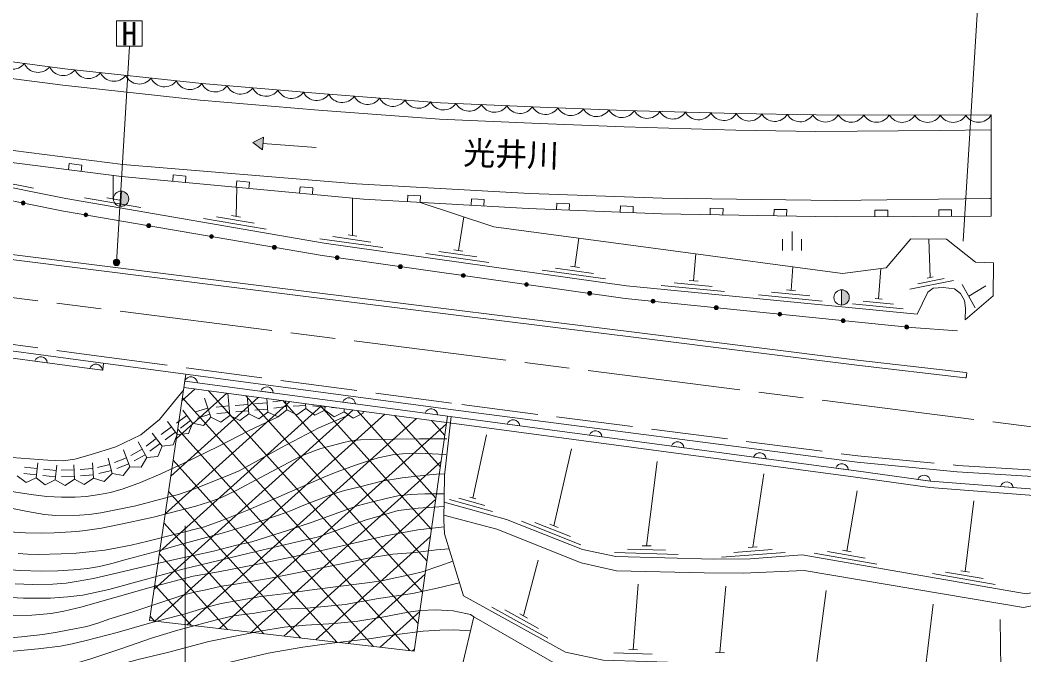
# Model space of a CAD drawing. Units: millimetres at full size, sheet at 1:1000; details may follow other scales. Extents: x 40000 to 680000, y 20000 to 380000.
# Drawn here: x 81277 to 160005, y 256938 to 306718 of the extents above; entities that cross this region are included whole.
import ezdxf
from ezdxf.enums import TextEntityAlignment as Align

# ---------------------------------------------------------------- set-up
doc = ezdxf.new("R2010")
doc.units = ezdxf.units.MM
doc.header["$LTSCALE"] = 1000
doc.linetypes.add('CHAIN', pattern=[18.5, 12, -1.5, 3.5, -1.5])
doc.linetypes.add('DASHED', pattern=[7.5, 6, -1.5])
for name, color, linetype, lineweight in [('M-BGD', 7, 'Continuous', 13), ('M-BMK', 2, 'CHAIN', 13), ('M-STR-HTXT', 7, 'Continuous', 13), ('M-STR-STRC', 7, 'Continuous', 13)]:
    doc.layers.add(name, color=color, linetype=linetype, lineweight=lineweight)
doc.layers.add('M-BMK-HTXT', color=7, linetype='Continuous')
doc.styles.add('ＭＳ ゴシック', font='')
doc.styles.get('ＭＳ ゴシック').set_extended_font_data('MS Gothic')

msp = doc.modelspace()

# ---------------------------------------------------------------- hatches: boundary and pattern name
at = {"layer": 'M-BGD'}
for points in [[(100358, 297547), (99521, 297112), (100279, 296550)], [(89164, 292105), (89227, 293303, -1)], [(81372, 292412, -1), (81667, 292353, -0.41421), (81490, 292235, -0.41421)], [(86283, 291471, -1), (86578, 291420, -0.41421), (86405, 291298, -0.41421)], [(91210, 290621, -1), (91506, 290570, -0.41421), (91332, 290448, -0.41421)], [(96137, 289772, -1), (96433, 289721, -0.41421), (96260, 289598, -0.41421)], [(101065, 288922, -1), (101360, 288871, -0.41421), (101187, 288749, -0.41421)], [(105997, 288104, -0.41421), (106166, 288231, -0.41421), (106294, 288062, -1)], [(110948, 287405, -0.41421), (111117, 287533, -0.41421), (111245, 287363, -1)], [(115899, 286707, -0.41421), (116068, 286834, -0.41421), (116196, 286665, -1)], [(120850, 286008, -0.41421), (121019, 286136, -0.41421), (121147, 285966, -1)], [(125801, 285310, -0.41421), (125970, 285437, -0.41421), (126098, 285268, -1)], [(145710, 284368), (145710, 285568, -1)], [(130761, 284690, -1), (131060, 284659, -0.41421), (130895, 284525, -0.41421)], [(135735, 284182, -1), (136034, 284152, -0.41421), (135869, 284018, -0.41421)], [(140709, 283675, -1), (141008, 283645, -0.41421), (140843, 283511, -0.41421)], [(145684, 283168, -1), (145982, 283137, -0.41421), (145818, 283003, -0.41421)], [(150658, 282660, -1), (150956, 282630, -0.41421), (150792, 282496, -0.41421)]]:
    msp.add_hatch(color=256, dxfattribs=at).paths.add_polyline_path(points)
h = msp.add_hatch(dxfattribs=at)
h.set_pattern_fill('USER', color=256, style=0, pattern_type=2)
h.set_pattern_definition([(42, (-0, -0), (-1274.694, 1415.691), []), (132, (-0, -0), (-1415.691, -1274.694), [])])
h.paths.add_polyline_path([(114739, 275166), (94125, 277912), (93584, 274242), (93604, 274217), (93567, 274127), (91433, 259635), (112177, 257243)])
at = {"layer": 'M-STR-HTXT'}
msp.add_hatch(color=256, dxfattribs=at).paths.add_polyline_path([(89063, 287836, -1), (88624, 287597, -0.41421), (88724, 287936, -0.41421)])

# ---------------------------------------------------------------- linework, layer by layer
at = {"layer": 'M-BGD'}
for p, q in [((157449, 299278), (157441, 291354)), ((99521, 297112), (100358, 297547)), ((99521, 297112), (100279, 296550)), ((100279, 296550), (100358, 297547)), ((100318, 297049), (104505, 296716)), ((85136, 295475), (85073, 294979)), ((86128, 295349), (85136, 295475)), ((86065, 294853), (86128, 295349)), ((88589, 292687), (88566, 294541)), ((93292, 294576), (93245, 294078)), ((94287, 294483), (93292, 294576)), ((94241, 293985), (94287, 294483)), ((77927, 294420), (82339, 293534)), ((98270, 294113), (98224, 293615)), ((99266, 294020), (98270, 294113)), ((99220, 293522), (99266, 294020)), ((89164, 292105), (89227, 293303)), ((98215, 291331), (98282, 293609)), ((103249, 293650), (103202, 293152)), ((104244, 293557), (103249, 293650)), ((104198, 293059), (104244, 293557)), ((111693, 292988), (111665, 292488)), ((112692, 292931), (111693, 292988)), ((112663, 292431), (112692, 292931)), ((86320, 292773), (90755, 292009)), ((88071, 292776), (89106, 292598)), ((107344, 289822), (107337, 292767)), ((116685, 292702), (116656, 292203)), ((117683, 292645), (116685, 292702)), ((117655, 292146), (117683, 292645)), ((123373, 292357), (123353, 291857)), ((124373, 292316), (123373, 292357)), ((124352, 291817), (124373, 292316)), ((128369, 292154), (128349, 291654)), ((129369, 292113), (128369, 292154)), ((129348, 291614), (129369, 292113)), ((97870, 291391), (98560, 291272)), ((135405, 291959), (135397, 291459)), ((136405, 291943), (135405, 291959)), ((136397, 291443), (136405, 291943)), ((140405, 291877), (140396, 291377)), ((141404, 291860), (140405, 291877)), ((141396, 291360), (141404, 291860)), ((149320, 291816), (148320, 291812)), ((148320, 291812), (148323, 291312)), ((149323, 291316), (149320, 291816)), ((154320, 291839), (153320, 291835)), ((153320, 291835), (153323, 291335)), ((154323, 291339), (154320, 291839)), ((95649, 291165), (100576, 290315)), ((96686, 291291), (99642, 290781)), ((115648, 288651), (116083, 291282)), ((105816, 289735), (108787, 289316)), ((106997, 289871), (107690, 289773)), ((141820, 288642), (141820, 290142)), ((104784, 289578), (109735, 288879)), ((124794, 287360), (125105, 289618)), ((141070, 288642), (141070, 289542)), ((142570, 288642), (142570, 289542)), ((152650, 286539), (152538, 289550)), ((113088, 288406), (118039, 287707)), ((114121, 288563), (117091, 288144)), ((115301, 288700), (115994, 288602)), ((134098, 286273), (134282, 288389)), ((124448, 287409), (125141, 287311)), ((141743, 285529), (141893, 287370)), ((122235, 287115), (127186, 286417)), ((123267, 287273), (126238, 286854)), ((148610, 284861), (148789, 287240)), ((152410, 286492), (152890, 286587)), ((131551, 285918), (136528, 285434)), ((132576, 286120), (135561, 285830)), ((133749, 286307), (134446, 286240)), ((151049, 285612), (154483, 286289)), ((151678, 286042), (153738, 286448)), ((155164, 285982), (156194, 284152)), ((155679, 285067), (157027, 285875)), ((139197, 285174), (144174, 284690)), ((140221, 285376), (143207, 285086)), ((141395, 285563), (142092, 285496)), ((145710, 284368), (145710, 285568)), ((146561, 284458), (150542, 284070)), ((147386, 284679), (149775, 284447)), ((148331, 284888), (148888, 284834)), ((82424, 279980), (83406, 279848)), ((87754, 279266), (87828, 279811)), ((86749, 279399), (87731, 279269)), ((155518, 279065), (155463, 278669)), ((94198, 278407), (95180, 278276)), ((97721, 275710), (97575, 277453)), ((99216, 275835), (99097, 277250)), ((100150, 277614), (101132, 277483)), ((96227, 275584), (95749, 277061)), ((97659, 276457), (96662, 276373)), ((99153, 276583), (98157, 276499)), ((100648, 276708), (99652, 276625)), ((100711, 275961), (100620, 277047)), ((101894, 276877), (101106, 276771)), ((102164, 276409), (101173, 276276)), ((102197, 276161), (102105, 276849)), ((103680, 276498), (102682, 276440)), ((103695, 276249), (103672, 276640)), ((105210, 276377), (104214, 276458)), ((105190, 276127), (105215, 276435)), ((106593, 276756), (107575, 276625)), ((94347, 275720), (93550, 275117)), ((94800, 275122), (94032, 276136)), ((95996, 276298), (95044, 275990)), ((96150, 275822), (95198, 275514)), ((96227, 275584), (95652, 274925)), ((97012, 275198), (96227, 275584)), ((97700, 275959), (96704, 275875)), ((97721, 275710), (97012, 275198)), ((98507, 275324), (97721, 275710)), ((99195, 276084), (98199, 276001)), ((99216, 275835), (98507, 275324)), ((100001, 275450), (99216, 275835)), ((100690, 276210), (99693, 276126)), ((100711, 275961), (100001, 275450)), ((101514, 275615), (100711, 275961)), ((102197, 276161), (101514, 275615)), ((102972, 275756), (102197, 276161)), ((103695, 276249), (102972, 275756)), ((104406, 275740), (103695, 276249)), ((105190, 276127), (104406, 275740)), ((105901, 275618), (105190, 276127)), ((106340, 276285), (105709, 276336)), ((106685, 276006), (105901, 275618)), ((106685, 276006), (106704, 276236)), ((107396, 275497), (106685, 276006)), ((108180, 275885), (107396, 275497)), ((108180, 275885), (108193, 276038)), ((113036, 275897), (114018, 275766)), ((93151, 274815), (92354, 274211)), ((93604, 274217), (92836, 275231)), ((94649, 275321), (93851, 274718)), ((94800, 275122), (94473, 274311)), ((95652, 274925), (94800, 275122)), ((119479, 275037), (120461, 274906)), ((92408, 273312), (91640, 274326)), ((93453, 274416), (92655, 273813)), ((93604, 274217), (93277, 273405)), ((94473, 274311), (93604, 274217)), ((116790, 269235), (117848, 274208)), ((125921, 274176), (126904, 274044)), ((91212, 272406), (90533, 273649)), ((91955, 273910), (91158, 273306)), ((92257, 273511), (91459, 272907)), ((92408, 273312), (92081, 272500)), ((93277, 273405), (92408, 273312)), ((132364, 273314), (133346, 273183)), ((89895, 271687), (89386, 273022)), ((90852, 273064), (89974, 272585)), ((91092, 272626), (90214, 272146)), ((91212, 272406), (90769, 271652)), ((92081, 272500), (91212, 272406)), ((123149, 267058), (124529, 273086)), ((138807, 272453), (139789, 272321)), ((82629, 271561), (81634, 271668)), ((82548, 270815), (82675, 271991)), ((84040, 270655), (84166, 271830)), ((85538, 270713), (85495, 271835)), ((87036, 270798), (86968, 272002)), ((88316, 271882), (87344, 271645)), ((88493, 271153), (88196, 272372)), ((89628, 272388), (88694, 272032)), ((89806, 271921), (88872, 271565)), ((89895, 271687), (89354, 271000)), ((90769, 271652), (89895, 271687)), ((130414, 265490), (131247, 272095)), ((81754, 270448), (81057, 270976)), ((82575, 271064), (81581, 271171)), ((84066, 270903), (83072, 271010)), ((84120, 271400), (83126, 271508)), ((85509, 271463), (84510, 271424)), ((85529, 270963), (84529, 270924)), ((86994, 271547), (85995, 271490)), ((87022, 271048), (86024, 270991)), ((88434, 271396), (87463, 271159)), ((88493, 271153), (87871, 270538)), ((89354, 271000), (88493, 271153)), ((138732, 265385), (139605, 271135)), ((145249, 271591), (146232, 271460)), ((82548, 270815), (81754, 270448)), ((83246, 270288), (82548, 270815)), ((84040, 270655), (83246, 270288)), ((84807, 270234), (84040, 270655)), ((85538, 270713), (84807, 270234)), ((86313, 270306), (85538, 270713)), ((87036, 270798), (86313, 270306)), ((87871, 270538), (87036, 270798)), ((151687, 270692), (152668, 270553)), ((158161, 270138), (159149, 270063)), ((116554, 269300), (117026, 269169)), ((146119, 265086), (146915, 269796)), ((114943, 269125), (118316, 268189)), ((115698, 269227), (117722, 268665)), ((155390, 263475), (156087, 269008)), ((120604, 267424), (125250, 265577)), ((121644, 267333), (124432, 266225)), ((122823, 267187), (123474, 266929)), ((130064, 265500), (130764, 265480)), ((138383, 265358), (139081, 265411)), ((127899, 264959), (132897, 264821)), ((128907, 265232), (131905, 265148)), ((136286, 264594), (141271, 264979)), ((137259, 264970), (140251, 265201)), ((143554, 264923), (148480, 264067)), ((144590, 265047), (147546, 264534)), ((145775, 265146), (146464, 265026)), ((120765, 259997), (121919, 264356)), ((152824, 263312), (157750, 262456)), ((153860, 263437), (156816, 262923)), ((155045, 263535), (155734, 263415)), ((129361, 257347), (129747, 262491)), ((136169, 257122), (136639, 262327)), ((143757, 256417), (144499, 262000)), ((118287, 260683), (122662, 258262)), ((152198, 255272), (152900, 260915)), ((119307, 260461), (121932, 259009)), ((120459, 260167), (121071, 259828)), ((158197, 255849), (158151, 259722)), ((127852, 257093), (130851, 257000)), ((129011, 257358), (129711, 257336)), ((135819, 257135), (136519, 257109))]:
    msp.add_line(p, q, dxfattribs=at)
for points in [[(157449, 299278), (153526, 299262), (143700, 299293), (137452, 299386), (128697, 299634), (122061, 299897), (114252, 300240), (104779, 300953), (95529, 301736), (84790, 302902), (76505, 303986), (72898, 304536)], [(72748, 303243), (76322, 302699), (84635, 301611), (95404, 300442), (104675, 299657), (114175, 298942), (122007, 298599), (128653, 298335), (137423, 298086), (143688, 297993), (153389, 298064), (157447, 298102)], [(72101, 297582), (89340, 295395), (107674, 293887), (121252, 293122), (131631, 292743), (145232, 292565), (157338, 292737), (157443, 292740)], [(157441, 291354), (145204, 291297), (131589, 291523), (121112, 291948), (108207, 292686), (89236, 294451), (71981, 296639)], [(71830, 295338), (84877, 292718), (105130, 289226), (128837, 285881), (151640, 283662), (152475, 285391), (152879, 285697), (153659, 285759), (154557, 285654), (155040, 285286), (155356, 284724), (155417, 284137), (155409, 283225), (157584, 285084), (157619, 287691), (156201, 287733), (153942, 289543), (151135, 289557), (149212, 287298), (145780, 286849), (118425, 290512), (112572, 292437)], [(71715, 294351), (84695, 291745), (104977, 288248), (128720, 284898), (151155, 282610), (154790, 282340)], [(71115, 289186), (80798, 287908), (103907, 285020), (130018, 281774), (146900, 279663), (155410, 278675), (155463, 278669)], [(71161, 289583), (80849, 288305), (103956, 285417), (130068, 282171), (146948, 280060), (155456, 279072), (155518, 279065)], [(70305, 282209), (76660, 281308), (86800, 279948), (115855, 276076), (146925, 272051), (154771, 271301), (167884, 270477), (178597, 269838)], [(70250, 281740), (76582, 280764), (86727, 279402), (87754, 279266)], [(94278, 278951), (91433, 259635), (112177, 257243), (114810, 275661)], [(178228, 268775), (165914, 269553), (152678, 270551), (146858, 271376), (115783, 275531), (94198, 278407)], [(69278, 273375), (75334, 272870), (80618, 272421), (83457, 272205), (84644, 272166), (85571, 272298), (86781, 272625), (88782, 273257), (90758, 274200), (92224, 275399), (94094, 277702)], [(94125, 277912), (115717, 275035), (146790, 270881), (152624, 270054), (165879, 269054), (178074, 268284)], [(68957, 270605), (71643, 270281), (73440, 269958), (76166, 269435), (80150, 268524), (81853, 268181), (83205, 267962), (84083, 267883), (85943, 267890), (86707, 267952), (87620, 268074), (90344, 268637), (93767, 269545), (94904, 269947), (97830, 271100), (98461, 271373), (101721, 273182), (104699, 274758), (107041, 275751)], [(77272, 271069), (78115, 270605), (79638, 270023), (80640, 269763), (81433, 269615), (82336, 269479), (83367, 269361), (84521, 269308), (85588, 269300), (86456, 269361), (87497, 269525), (88356, 269681), (89350, 269969), (90721, 270446), (92326, 271148), (94116, 271982), (96823, 273283), (99179, 274518), (101514, 275615)], [(115090, 275623), (114557, 271007), (114505, 267513), (114557, 266444), (116050, 261578), (124060, 257145), (127008, 256519), (133740, 256311), (139271, 256108), (148476, 254878), (156650, 253748), (161355, 256859), (169044, 260645), (170769, 260548), (174002, 259017), (177564, 258469), (181384, 259404), (175759, 260370), (171669, 264957)], [(80428, 266586), (81706, 266510), (82983, 266495), (83959, 266510), (85717, 266616), (86382, 266699), (87652, 266888), (89806, 267334), (91738, 267751), (95057, 268597), (96044, 268917), (97019, 269257), (98289, 269861), (100141, 270851), (103244, 272493), (103690, 272690), (104356, 272947), (104877, 273113), (105686, 273332), (106563, 273574), (107228, 273725), (107984, 273808), (108763, 273831), (112600, 273892), (114741, 273894)], [(81119, 264888), (81859, 264842), (82708, 264825), (84512, 264854), (85671, 264917), (86950, 265043), (87925, 265157), (89976, 265553), (91301, 265851), (95739, 266991), (97097, 267483), (99064, 268271), (101561, 269345), (105106, 270871), (106069, 271266), (107576, 271811), (108601, 272160), (109352, 272392), (110473, 272621), (111256, 272714), (112372, 272746), (113055, 272737), (114661, 272641)], [(79824, 263668), (81287, 263555), (82928, 263513), (84227, 263529), (85457, 263609), (86568, 263727), (87503, 263871), (88466, 264117), (89487, 264384), (91858, 265026), (94151, 265684), (97296, 266529), (99683, 267267), (101624, 267917), (102472, 268233), (103537, 268671), (105780, 269554), (106728, 269833), (107806, 270099), (109658, 270556), (111246, 270834), (113130, 271042), (113933, 271109), (114566, 271145)], [(80886, 262511), (82248, 262465), (83847, 262491), (84888, 262572), (85837, 262710), (87036, 262939), (88931, 263384), (90584, 263771), (92254, 264165), (93892, 264527), (95001, 264757), (96453, 265083), (98256, 265556), (99456, 265817), (102322, 266716), (104181, 267345), (107702, 268632), (108911, 268955), (109982, 269214), (110910, 269401), (111867, 269523), (113013, 269571), (114536, 269578)], [(68040, 262717), (71254, 262477), (75087, 262010), (78019, 261633), (79558, 261499), (81533, 261400), (83672, 261395), (85035, 261499), (86194, 261635), (88246, 262069), (91016, 262832), (94044, 263669), (99798, 265038), (104673, 266207), (108339, 267515), (109508, 267835), (110924, 268266), (112487, 268450), (114521, 268573)], [(114526, 268929), (119425, 267569), (125393, 265197), (127993, 264657), (135680, 264443), (138529, 264466), (142615, 264782), (160178, 261730), (167137, 263179), (169125, 263173)], [(114511, 267886), (118667, 266796), (125294, 264154), (128063, 263529), (134920, 263382), (137992, 263346), (142762, 263560), (159972, 260648), (168337, 262292), (169125, 263173), (172001, 265190)], [(67755, 260259), (71084, 260281), (77696, 260157), (80234, 260032), (82195, 260067), (83708, 260174), (84706, 260368), (86045, 260679), (91364, 262193), (94854, 263115), (96835, 263451), (99805, 264030), (103788, 264867), (107124, 265619), (109943, 266288), (112480, 266746), (114531, 266978)], [(79684, 258190), (81381, 258354), (83057, 258546), (84198, 258729), (85137, 258902), (86506, 259166), (87464, 259449), (88249, 259732), (90128, 260325), (94129, 261649), (95060, 261877), (95981, 262060), (97085, 262333), (98180, 262488), (101051, 262983), (104062, 263594), (106352, 264059), (108558, 264535), (110520, 264836), (112290, 264973), (113932, 265173), (114918, 265268)], [(79626, 257125), (82687, 257423), (84452, 257635), (85359, 257819), (86451, 258067), (88889, 258698), (91602, 259472), (94218, 260152), (96025, 260698), (97050, 260969), (98525, 261231), (100162, 261508), (101948, 261741), (103968, 262025), (105810, 262239), (108701, 262628), (109747, 262785), (110828, 263009), (111940, 263253), (112804, 263466), (114189, 263933), (115215, 264302)], [(82038, 255693), (83117, 255780), (83951, 255909), (85237, 256163), (86829, 256626), (89181, 257416), (91666, 258272), (93660, 258883), (96573, 259654), (98017, 259996), (99686, 260225), (101269, 260501), (103757, 260597), (106761, 260882), (109399, 261351), (112060, 261761), (113986, 262161), (115737, 262598)], [(82781, 254747), (85011, 255178), (86908, 255597), (90537, 256568), (92849, 257133), (96083, 257978), (98789, 258538), (100078, 258802), (101996, 259104), (103700, 259264), (105944, 259391), (107766, 259580), (109672, 259893), (111716, 260285), (112685, 260432), (113862, 260461), (115243, 260392), (116223, 260190), (116607, 260102), (116852, 259922)], [(83260, 253308), (89755, 254596), (95859, 255934), (100734, 257076), (103440, 257542), (105513, 257821), (108842, 258237), (110823, 258546), (112885, 258808), (114187, 258889), (115296, 258901), (116174, 258851), (116595, 258825)]]:
    msp.add_lwpolyline(points, dxfattribs=at)
at = {"layer": 'M-BGD', "linetype": 'DASHED'}
msp.add_lwpolyline([(70375, 282704), (76728, 281804), (86867, 280443), (115920, 276572), (146981, 272547), (154810, 271799), (167917, 270976), (179126, 270214)], dxfattribs=at)
at = {"layer": 'M-BGD'}
msp.add_lwpolyline([(116852, 259922), (114937, 251759), (118965, 250471), (122480, 248202), (126292, 247796), (134180, 247782), (141746, 247121), (154537, 252862), (149900, 253497), (142526, 254517), (139039, 254990), (127299, 255435), (123497, 256112)], close=True, dxfattribs=at)
for centre, radius in [((89196, 292704), 600), ((81520, 292382), 150), ((86431, 291445), 150), ((91358, 290596), 150), ((96285, 289746), 150), ((101212, 288897), 150), ((106145, 288083), 150), ((111096, 287384), 150), ((116047, 286686), 150), ((120998, 285987), 150), ((125949, 285289), 150), ((145710, 284968), 600), ((130910, 284674), 150), ((135885, 284167), 150), ((140859, 283660), 150), ((145833, 283152), 150), ((150807, 282645), 150)]:
    msp.add_circle(centre, radius, dxfattribs=at)
for centre, radius, start, end in [((80700, 304031), 1160, 203.02839, 322.05801), ((82684, 303771), 1160, 203.02839, 322.05801), ((84663, 303521), 1160, 203.53006, 322.56544), ((86642, 303293), 1160, 204.29136, 323.32098), ((88630, 303077), 1160, 204.29136, 323.32098), ((90618, 302861), 1160, 204.29136, 323.32098), ((92607, 302646), 1160, 204.29136, 323.32098), ((94595, 302430), 1160, 204.29136, 323.32098), ((96572, 302239), 1160, 205.64235, 324.67202), ((98564, 302070), 1160, 205.64472, 324.67434), ((100557, 301901), 1160, 205.64472, 324.67434), ((102550, 301733), 1160, 205.64472, 324.67434), ((104541, 301567), 1160, 205.83593, 324.86655), ((106532, 301412), 1160, 206.18191, 325.21154), ((108526, 301261), 1160, 206.18191, 325.21154), ((110520, 301111), 1160, 206.18191, 325.21154), ((112515, 300961), 1160, 206.18191, 325.21154), ((114499, 300831), 1160, 207.26242, 326.30355), ((116489, 300731), 1160, 207.97224, 327.00186), ((118487, 300644), 1160, 207.97224, 327.00186), ((120485, 300556), 1160, 207.97224, 327.00186), ((122482, 300471), 1160, 208.13946, 327.16926), ((124480, 300391), 1160, 208.21176, 327.24138), ((126478, 300311), 1160, 208.21176, 327.24138), ((128474, 300236), 1160, 208.4564, 327.48751), ((130469, 300173), 1160, 208.86115, 327.89077), ((132468, 300116), 1160, 208.86115, 327.89077), ((134467, 300059), 1160, 208.86115, 327.89077), ((136466, 300003), 1160, 208.86115, 327.89077), ((138458, 299960), 1160, 209.6318, 328.66143), ((140458, 299930), 1160, 209.63266, 328.66228), ((142458, 299900), 1160, 209.63266, 328.66228), ((144451, 299881), 1160, 210.22077, 329.25114), ((146450, 299873), 1160, 210.30574, 329.33536), ((148450, 299867), 1160, 210.30574, 329.33536), ((150450, 299860), 1160, 210.30574, 329.33536), ((152450, 299854), 1160, 210.30574, 329.33536), ((154446, 299855), 1160, 210.69578, 329.7255), ((156446, 299862), 1160, 210.7115, 329.74112), ((82902, 279817), 505, 3.52708, 161.18527), ((87227, 279237), 505, 3.58175, 161.23994), ((94676, 278245), 505, 3.58175, 161.23994), ((100628, 277452), 505, 3.58175, 161.23994), ((107071, 276593), 505, 3.58175, 161.23994), ((113514, 275735), 505, 3.58175, 161.23994), ((119957, 274874), 505, 3.55519, 161.21338), ((126400, 274013), 505, 3.55519, 161.21338), ((132842, 273151), 505, 3.55519, 161.21338), ((139285, 272290), 505, 3.55519, 161.21338), ((145728, 271429), 505, 3.55519, 161.21338), ((152164, 270525), 505, 3.10242, 160.76061), ((158648, 270003), 505, 6.85838, 164.51657)]:
    msp.add_arc(centre, radius, start, end, dxfattribs=at)
at = {"layer": 'M-BMK'}
msp.add_line((70770, 286211), (163149, 274507), dxfattribs=at)
at = {"layer": 'M-STR-HTXT'}
for p, q in [((156783, 314272), (155245, 289375)), ((88843, 287716), (89848, 304660)), ((94233, 267063), (94198, 239345))]:
    msp.add_line(p, q, dxfattribs=at)
msp.add_circle((88843, 287716), 250, dxfattribs=at)
at = {"layer": 'M-STR-STRC'}
msp.add_lwpolyline([(88848, 304660), (90848, 304660), (90848, 306660), (88848, 306660)], close=True, dxfattribs=at)

# ---------------------------------------------------------------- texts
at = {"layer": 'M-BMK-HTXT', "style": 'ＭＳ ゴシック'}
msp.add_text('光井川', height=1833, rotation=358.236, dxfattribs=at).set_placement((116000, 294857), align=Align.BOTTOM_LEFT)
at = {"layer": 'M-STR-STRC', "style": 'ＭＳ ゴシック'}
msp.add_text('H', height=1833, dxfattribs=at).set_placement((89848, 305660), align=Align.MIDDLE_CENTER)

doc.saveas('drawing.dxf')
